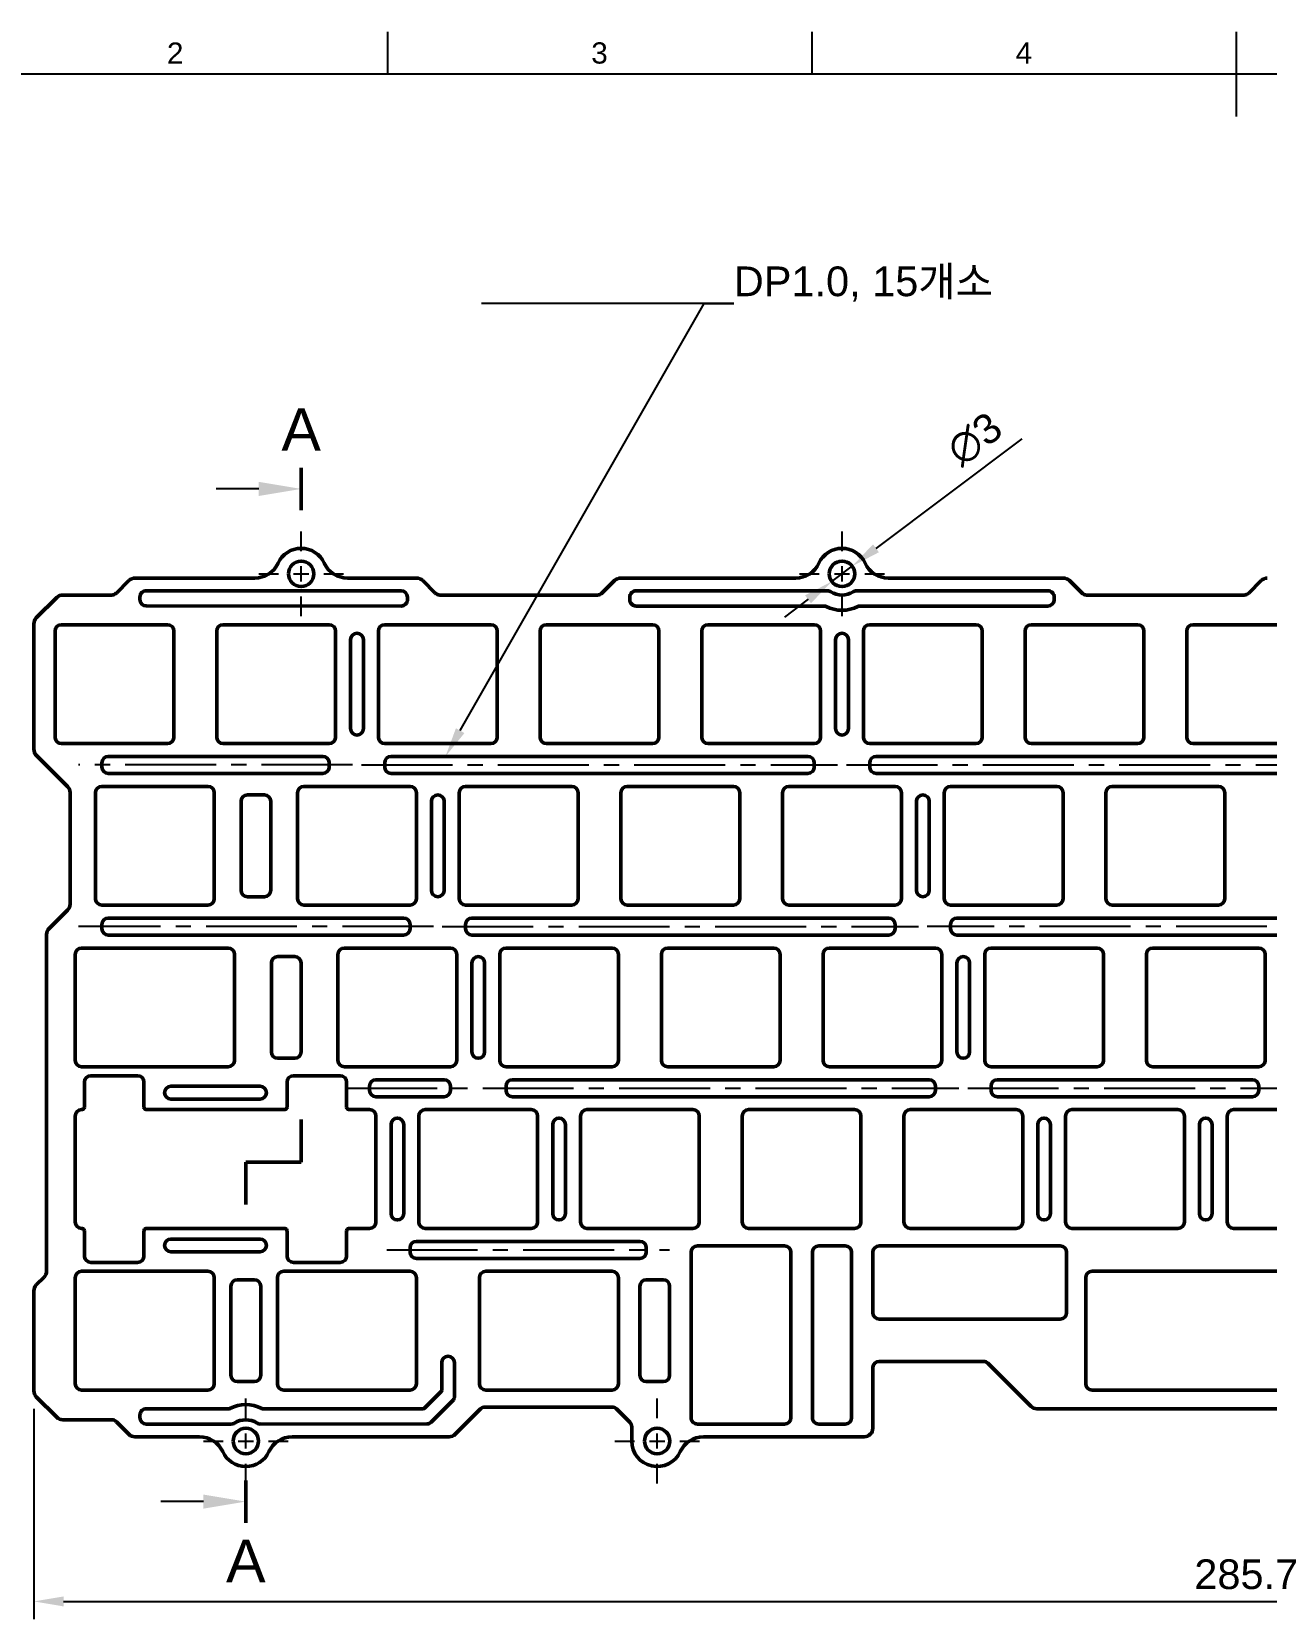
# Model space of a CAD drawing. Header units: millimetres. Extents: x 0 to 420, y 0 to 297.
# Drawn here: x 73.1 to 218.6, y 104.9 to 292 of the extents above; entities that cross this region are included whole.
import ezdxf
from ezdxf import colors
from ezdxf.entities.mleader import LeaderData, LeaderLine
from ezdxf.enums import TextEntityAlignment as Align
from ezdxf.math import Vec2, Vec3

# ---------------------------------------------------------------- set-up
doc = ezdxf.new("R2010")
doc.units = ezdxf.units.MM
doc.header["$LTSCALE"] = 0.75
doc.linetypes.add('CENTER2', pattern=[28.575, 19.05, -3.175, 3.175, -3.175])
for name, color, linetype, lineweight in [('Annotations', 7, 'Continuous', 25), ('Border', 7, 'Continuous', 25), ('Center Lines', 7, 'CENTER2', 25), ('Dimensions', 7, 'Continuous', 25), ('Visible', 7, 'Continuous', 50)]:
    doc.layers.add(name, color=color, linetype=linetype, lineweight=lineweight)
doc.styles.add('FusionTitle', font='arial.ttf')
doc.styles.get("Standard").update_dxf_attribs({"font": 'arial.ttf'})
doc.dimstyles.new('ISO-25', dxfattribs={"dimtxt": 3.5, "dimasz": 3.5, "dimexe": 2.1, "dimexo": 2.1, "dimgap": 1.4, "dimtad": 1, "dimdsep": 46, "dimtxsty": 'Standard', "dimcen": 0, "dimclrd": 256, "dimclre": 256, "dimclrt": 256, "dimazin": 2, "dimtp": 0.1, "dimtm": 0.1, "dimtfac": 0.714286, "dimtmove": 0, "dimatfit": 3, "dimfxl": 1, "dimarcsym": 0})

# ---------------------------------------------------------------- blocks, each defined once
blk = doc.blocks.new('ISO_A3_SHEET')
at = {"layer": 'Border'}
for p, q in [((115, 292), (115, 287)), ((165, 292), (165, 287)), ((215, 292), (215, 282)), ((410, 287), (20, 287))]:
    blk.add_line(p, q, dxfattribs=at)
at = {"layer": 'Border', "style": 'FusionTitle'}
for s, p in [('2', (90, 289.5)), ('3', (140, 289.5)), ('4', (190, 289.5))]:
    blk.add_text(s, height=2.5, dxfattribs=at).set_placement(p, align=Align.MIDDLE)
blk = doc.blocks.new('*U8')
at = {"layer": 'Center Lines', "color": 0, "ltscale": 0.75, "transparency": 16777216}
blk.add_line((16.14375, 0), (-16.14375, 0), dxfattribs=at)
blk = doc.blocks.new('*U9')
at = {"layer": 'Center Lines', "color": 0, "ltscale": 0.75, "transparency": 16777216}
blk.add_line((-28.05, 0), (28.05, 0), dxfattribs=at)
blk = doc.blocks.new('*U10')
at = {"layer": 'Center Lines', "color": 0, "ltscale": 0.75, "transparency": 16777216}
blk.add_line((-37.575, 0), (37.575, 0), dxfattribs=at)
blk = doc.blocks.new('*U15')
at = {"layer": 'Center Lines', "color": 0, "ltscale": 0.75, "transparency": 16777216}
blk.add_line((-18.525, 0), (18.525, 0), dxfattribs=at)
blk = doc.blocks.new('*U16')
at = {"layer": 'Center Lines', "color": 0, "ltscale": 0.75, "transparency": 16777216}
blk.add_line((28.05, 0), (-28.05, 0), dxfattribs=at)
blk = doc.blocks.new('*U17')
at = {"layer": 'Center Lines', "color": 0, "ltscale": 0.75, "transparency": 16777216}
blk.add_line((-28.05, 0), (28.05, 0), dxfattribs=at)
blk = doc.blocks.new('*U18')
at = {"layer": 'Center Lines', "color": 0, "ltscale": 0.75, "transparency": 16777216}
blk.add_line((-28.05, 0), (28.05, 0), dxfattribs=at)
blk = doc.blocks.new('*U19')
at = {"layer": 'Center Lines', "color": 0, "ltscale": 0.75, "transparency": 16777216}
blk.add_line((-7.5125, 0), (7.5125, 0), dxfattribs=at)
blk = doc.blocks.new('*U20')
at = {"layer": 'Center Lines', "color": 0, "ltscale": 0.75, "transparency": 16777216}
blk.add_line((20.90625, 0), (-20.90625, 0), dxfattribs=at)
blk = doc.blocks.new('*U21')
at = {"layer": 'Center Lines', "color": 0, "ltscale": 0.75, "transparency": 16777216}
blk.add_line((-16.67, 0), (16.67, 0), dxfattribs=at)
blk = doc.blocks.new('*U23')
at = {"layer": 'Center Lines', "color": 0, "ltscale": 0.75, "transparency": 16777216}
for p, q in [((0, 2.68), (0, 5)), ((-5, 0), (-2.68, 0)), ((2.68, 0), (5, 0)), ((0, -5), (0, -2.68))]:
    blk.add_line(p, q, dxfattribs=at)
at = {"layer": 'Center Lines', "color": 0, "linetype": 'Continuous', "ltscale": 0.75, "transparency": 16777216}
for p, q in [((-0.89, 0), (0.89, 0)), ((0, -0.89), (0, 0.89))]:
    blk.add_line(p, q, dxfattribs=at)
blk = doc.blocks.new('*U24')
at = {"layer": 'Center Lines', "color": 0, "ltscale": 0.75, "transparency": 16777216}
for p, q in [((0, 2.68), (0, 5)), ((-5, 0), (-2.68, 0)), ((2.68, 0), (5, 0)), ((0, -5), (0, -2.68))]:
    blk.add_line(p, q, dxfattribs=at)
at = {"layer": 'Center Lines', "color": 0, "linetype": 'Continuous', "ltscale": 0.75, "transparency": 16777216}
for p, q in [((-0.89, 0), (0.89, 0)), ((0, -0.89), (0, 0.89))]:
    blk.add_line(p, q, dxfattribs=at)
blk = doc.blocks.new('*U29')
at = {"layer": 'Center Lines', "color": 0, "ltscale": 0.75, "transparency": 16777216}
for p, q in [((0, 2.68), (0, 5)), ((-5, 0), (-2.68, 0)), ((2.68, 0), (5, 0)), ((0, -5), (0, -2.68))]:
    blk.add_line(p, q, dxfattribs=at)
at = {"layer": 'Center Lines', "color": 0, "linetype": 'Continuous', "ltscale": 0.75, "transparency": 16777216}
for p, q in [((-0.89, 0), (0.89, 0)), ((0, -0.89), (0, 0.89))]:
    blk.add_line(p, q, dxfattribs=at)
blk = doc.blocks.new('*U30')
at = {"layer": 'Center Lines', "color": 0, "ltscale": 0.75, "transparency": 16777216}
for p, q in [((0, 2.68), (0, 5)), ((-5, 0), (-2.68, 0)), ((2.68, 0), (5, 0)), ((0, -5), (0, -2.68))]:
    blk.add_line(p, q, dxfattribs=at)
at = {"layer": 'Center Lines', "color": 0, "linetype": 'Continuous', "ltscale": 0.75, "transparency": 16777216}
for p, q in [((-0.89, 0), (0.89, 0)), ((0, -0.89), (0, 0.89))]:
    blk.add_line(p, q, dxfattribs=at)
blk = doc.blocks.new('*D37')
at = {"layer": 'Defpoints', "color": 0, "transparency": 16777216}
for p in [(169.77, 229.02), (167.37, 227.22)]:
    blk.add_point(p, dxfattribs=at)
at = {"layer": 'Dimensions', "lineweight": -2, "transparency": 16777216}
for p, q in [((189.74, 244.04), (172.57, 231.12)), ((167.37, 227.22), (169.77, 229.02)), ((164.57, 225.12), (161.78, 223.01))]:
    blk.add_line(p, q, dxfattribs=at)
at = {"layer": 'Dimensions', "transparency": 16777216}
for points in [[(172.22, 231.59), (172.92, 230.66), (169.77, 229.02)], [(164.22, 225.58), (164.92, 224.65), (167.37, 227.22)]]:
    blk.add_solid(points, dxfattribs=at)
at = {"layer": 'Dimensions', "transparency": 16777216, "insert": (184.21, 243.99), "char_height": 3.5, "attachment_point": 5, "rotation": 36.9326}
blk.add_mtext('∅3', dxfattribs=at)
blk = doc.blocks.new('*D39')
at = {"layer": 'Defpoints', "color": 0, "transparency": 16777216}
for p in [(73.35, 131.83), (359.05, 131.83), (359.05, 107.02)]:
    blk.add_point(p, dxfattribs=at)
at = {"layer": 'Dimensions', "lineweight": -2, "transparency": 16777216}
for p, q in [((73.35, 129.73), (73.35, 104.92)), ((359.05, 129.73), (359.05, 104.92)), ((76.85, 107.02), (355.55, 107.02))]:
    blk.add_line(p, q, dxfattribs=at)
at = {"layer": 'Dimensions', "transparency": 16777216}
for points in [[(76.85, 107.6), (76.85, 106.43), (73.35, 107.02)], [(355.55, 107.6), (355.55, 106.43), (359.05, 107.02)]]:
    blk.add_solid(points, dxfattribs=at)
at = {"layer": 'Dimensions', "transparency": 16777216, "insert": (216.2, 110.2), "char_height": 3.5, "attachment_point": 5}
blk.add_mtext('285.7', dxfattribs=at)

msp = doc.modelspace()

# ---------------------------------------------------------------- linework, layer by layer
at = {"layer": 'Annotations', "linetype": 'Continuous', "lineweight": 50}
for p, q in [((104.845, 240.622), (104.845, 235.622)), ((104.845, 158.794), (104.845, 163.794)), ((98.323, 158.794), (101.584, 158.794)), ((98.323, 158.794), (98.323, 153.794)), ((104.845, 158.794), (101.584, 158.794)), ((98.323, 116.28), (98.323, 121.28))]:
    msp.add_line(p, q, dxfattribs=at)
at = {"layer": 'Annotations'}
for p, q in [((99.845, 238.122), (94.845, 238.122)), ((93.323, 118.78), (88.323, 118.78))]:
    msp.add_line(p, q, dxfattribs=at)
for points in [[(99.845, 238.956), (104.845, 238.122), (99.845, 237.289)], [(93.323, 119.613), (98.323, 118.78), (93.323, 117.947)]]:
    msp.add_solid(points, dxfattribs=at)
at = {"layer": 'Visible'}
for p, q in [((84.552, 227.328, 0.75), (83.065, 225.84, 0.75)), ((99.391, 227.62, 0.75), (85.259, 227.62, 0.75)), ((118.458, 227.62, 0.75), (110.299, 227.62, 0.75)), ((120.652, 225.84, 0.75), (119.165, 227.328, 0.75)), ((141.777, 227.328, 0.75), (140.29, 225.84, 0.75)), ((163.116, 227.62, 0.75), (142.484, 227.62, 0.75)), ((194.656, 227.62, 0.75), (174.024, 227.62, 0.75)), ((196.85, 225.84, 0.75), (195.363, 227.328, 0.75)), ((217.977, 227.328, 0.75), (216.49, 225.84, 0.75)), ((73.638, 222.913, 0.75), (76.052, 225.328, 0.75)), ((82.534, 225.62, 0.75), (76.759, 225.62, 0.75)), ((85.845, 225.377, 0.75), (85.845, 225.078, 0.75)), ((86.595, 226.127, 0.75), (116.622, 226.118, 0.75)), ((117.371, 225.368, 0.75), (117.371, 225.067, 0.75)), ((139.759, 225.62, 0.75), (121.183, 225.62, 0.75)), ((143.571, 225.366, 0.75), (143.571, 225.066, 0.75)), ((144.32, 226.117, 0.75), (166.837, 226.121, 0.75)), ((170.303, 226.121, 0.75), (192.82, 226.117, 0.75)), ((193.57, 225.366, 0.75), (193.57, 225.066, 0.75)), ((215.959, 225.62, 0.75), (197.381, 225.62, 0.75)), ((116.621, 224.318, 0.75), (86.595, 224.328, 0.75)), ((166.557, 224.321, 0.75), (144.321, 224.316, 0.75)), ((192.819, 224.316, 0.75), (170.584, 224.321, 0.75)), ((73.345, 222.206, 0.75), (73.345, 207.435, 0.75)), ((75.845, 208.87, 0.75), (75.845, 221.37, 0.75)), ((76.595, 222.12, 0.75), (89.095, 222.12, 0.75)), ((89.845, 221.37, 0.75), (89.845, 208.87, 0.75)), ((94.895, 208.87, 0.75), (94.895, 221.37, 0.75)), ((95.645, 222.12, 0.75), (108.145, 222.12, 0.75)), ((108.895, 221.37, 0.75), (108.895, 208.87, 0.75)), ((113.945, 208.87, 0.75), (113.945, 221.37, 0.75)), ((114.695, 222.12, 0.75), (127.195, 222.12, 0.75)), ((127.945, 221.37, 0.75), (127.945, 208.87, 0.75)), ((132.995, 208.87, 0.75), (132.995, 221.37, 0.75)), ((133.745, 222.12, 0.75), (146.245, 222.12, 0.75)), ((146.995, 221.37, 0.75), (146.995, 208.87, 0.75)), ((152.045, 208.87, 0.75), (152.045, 221.37, 0.75)), ((152.795, 222.12, 0.75), (165.295, 222.12, 0.75)), ((166.045, 221.37, 0.75), (166.045, 208.87, 0.75)), ((171.095, 208.87, 0.75), (171.095, 221.37, 0.75)), ((171.845, 222.12, 0.75), (184.345, 222.12, 0.75)), ((185.095, 221.37, 0.75), (185.095, 208.87, 0.75)), ((190.145, 208.87, 0.75), (190.145, 221.37, 0.75)), ((190.895, 222.12, 0.75), (203.395, 222.12, 0.75)), ((204.145, 221.37, 0.75), (204.145, 208.87, 0.75)), ((209.195, 208.87, 0.75), (209.195, 221.37, 0.75)), ((209.945, 222.12, 0.75), (222.445, 222.12, 0.75)), ((110.67, 209.87, 0.75), (110.67, 220.37, 0.75)), ((112.17, 220.37, 0.75), (112.17, 209.87, 0.75)), ((167.82, 209.87, 0.75), (167.82, 220.37, 0.75)), ((169.32, 220.37, 0.75), (169.32, 209.87, 0.75)), ((89.095, 208.12, 0.75), (76.595, 208.12, 0.75)), ((108.145, 208.12, 0.75), (95.645, 208.12, 0.75)), ((127.195, 208.12, 0.75), (114.695, 208.12, 0.75)), ((146.245, 208.12, 0.75), (133.745, 208.12, 0.75)), ((165.295, 208.12, 0.75), (152.795, 208.12, 0.75)), ((184.345, 208.12, 0.75), (171.845, 208.12, 0.75)), ((203.395, 208.12, 0.75), (190.895, 208.12, 0.75)), ((222.445, 208.12, 0.75), (209.945, 208.12, 0.75)), ((73.638, 206.728, 0.75), (77.315, 203.051, 0.75)), ((81.358, 205.345, 0.75), (81.358, 205.845, 0.75)), ((82.108, 206.595, 0.75), (107.395, 206.595, 0.75)), ((108.145, 205.845, 0.75), (108.145, 205.345, 0.75)), ((114.695, 205.345, 0.75), (114.695, 205.845, 0.75)), ((115.445, 206.595, 0.75), (164.545, 206.595, 0.75)), ((165.295, 205.845, 0.75), (165.295, 205.345, 0.75)), ((171.845, 205.345, 0.75), (171.845, 205.845, 0.75)), ((172.595, 206.595, 0.75), (240.745, 206.595, 0.75)), ((107.395, 204.595, 0.75), (82.108, 204.595, 0.75)), ((164.545, 204.595, 0.75), (115.445, 204.595, 0.75)), ((240.745, 204.595, 0.75), (172.595, 204.595, 0.75)), ((77.608, 202.344, 0.75), (77.608, 189.197, 0.75)), ((80.608, 189.82, 0.75), (80.608, 202.32, 0.75)), ((81.358, 203.07, 0.75), (93.858, 203.07, 0.75)), ((94.608, 202.32, 0.75), (94.608, 189.82, 0.75)), ((98.514, 202.07, 0.75), (100.514, 202.07, 0.75)), ((104.42, 189.82, 0.75), (104.42, 202.32, 0.75)), ((105.17, 203.07, 0.75), (117.67, 203.07, 0.75)), ((118.42, 202.32, 0.75), (118.42, 189.82, 0.75)), ((123.47, 189.82, 0.75), (123.47, 202.32, 0.75)), ((124.22, 203.07, 0.75), (136.72, 203.07, 0.75)), ((137.47, 202.32, 0.75), (137.47, 189.82, 0.75)), ((142.52, 189.82, 0.75), (142.52, 202.32, 0.75)), ((143.27, 203.07, 0.75), (155.77, 203.07, 0.75)), ((156.52, 202.32, 0.75), (156.52, 189.82, 0.75)), ((161.57, 189.82, 0.75), (161.57, 202.32, 0.75)), ((162.32, 203.07, 0.75), (174.82, 203.07, 0.75)), ((175.57, 202.32, 0.75), (175.57, 189.82, 0.75)), ((180.62, 189.82, 0.75), (180.62, 202.32, 0.75)), ((181.37, 203.07, 0.75), (193.87, 203.07, 0.75)), ((194.62, 202.32, 0.75), (194.62, 189.82, 0.75)), ((199.67, 189.82, 0.75), (199.67, 202.32, 0.75)), ((200.42, 203.07, 0.75), (212.92, 203.07, 0.75)), ((213.67, 202.32, 0.75), (213.67, 189.82, 0.75)), ((97.764, 190.82, 0.75), (97.764, 201.32, 0.75)), ((101.264, 201.32, 0.75), (101.264, 190.82, 0.75)), ((120.195, 190.82, 0.75), (120.195, 201.32, 0.75)), ((121.695, 201.32, 0.75), (121.695, 190.82, 0.75)), ((177.345, 190.82, 0.75), (177.345, 201.32, 0.75)), ((178.845, 201.32, 0.75), (178.845, 190.82, 0.75)), ((93.858, 189.07, 0.75), (81.358, 189.07, 0.75)), ((100.514, 190.07, 0.75), (98.514, 190.07, 0.75)), ((117.67, 189.07, 0.75), (105.17, 189.07, 0.75)), ((136.72, 189.07, 0.75), (124.22, 189.07, 0.75)), ((155.77, 189.07, 0.75), (143.27, 189.07, 0.75)), ((174.82, 189.07, 0.75), (162.32, 189.07, 0.75)), ((193.87, 189.07, 0.75), (181.37, 189.07, 0.75)), ((212.92, 189.07, 0.75), (200.42, 189.07, 0.75)), ((77.315, 188.49, 0.75), (75.138, 186.313, 0.75)), ((82.108, 187.545, 0.75), (116.92, 187.545, 0.75)), ((124.97, 187.545, 0.75), (174.07, 187.545, 0.75)), ((182.12, 187.545, 0.75), (231.22, 187.545, 0.75)), ((74.845, 185.606, 0.75), (74.845, 145.935, 0.75)), ((81.358, 186.295, 0.75), (81.358, 186.795, 0.75)), ((116.92, 185.545, 0.75), (82.108, 185.545, 0.75)), ((117.67, 186.795, 0.75), (117.67, 186.295, 0.75)), ((124.22, 186.295, 0.75), (124.22, 186.795, 0.75)), ((174.07, 185.545, 0.75), (124.97, 185.545, 0.75)), ((174.82, 186.795, 0.75), (174.82, 186.295, 0.75)), ((181.37, 186.295, 0.75), (181.37, 186.795, 0.75)), ((231.22, 185.545, 0.75), (182.12, 185.545, 0.75)), ((78.976, 184.02, 0.75), (96.239, 184.02, 0.75)), ((109.933, 184.02, 0.75), (122.433, 184.02, 0.75)), ((128.983, 184.02, 0.75), (141.483, 184.02, 0.75)), ((148.033, 184.02, 0.75), (160.533, 184.02, 0.75)), ((167.083, 184.02, 0.75), (179.583, 184.02, 0.75)), ((186.133, 184.02, 0.75), (198.633, 184.02, 0.75)), ((205.183, 184.02, 0.75), (217.683, 184.02, 0.75)), ((78.226, 170.77, 0.75), (78.226, 183.27, 0.75)), ((96.989, 183.27, 0.75), (96.989, 170.77, 0.75)), ((101.336, 171.77, 0.75), (101.336, 182.27, 0.75)), ((102.086, 183.02, 0.75), (104.086, 183.02, 0.75)), ((104.836, 182.27, 0.75), (104.836, 171.77, 0.75)), ((109.183, 170.77, 0.75), (109.183, 183.27, 0.75)), ((123.183, 183.27, 0.75), (123.183, 170.77, 0.75)), ((124.958, 171.77, 0.75), (124.958, 182.27, 0.75)), ((126.458, 182.27, 0.75), (126.458, 171.77, 0.75)), ((128.233, 170.77, 0.75), (128.233, 183.27, 0.75)), ((142.233, 183.27, 0.75), (142.233, 170.77, 0.75)), ((147.283, 170.77, 0.75), (147.283, 183.27, 0.75)), ((161.283, 183.27, 0.75), (161.283, 170.77, 0.75)), ((166.333, 170.77, 0.75), (166.333, 183.27, 0.75)), ((180.333, 183.27, 0.75), (180.333, 170.77, 0.75)), ((182.108, 171.77, 0.75), (182.108, 182.27, 0.75)), ((183.608, 182.27, 0.75), (183.608, 171.77, 0.75)), ((185.383, 170.77, 0.75), (185.383, 183.27, 0.75)), ((199.383, 183.27, 0.75), (199.383, 170.77, 0.75)), ((204.433, 170.77, 0.75), (204.433, 183.27, 0.75)), ((218.433, 183.27, 0.75), (218.433, 170.77, 0.75)), ((104.086, 171.02, 0.75), (102.086, 171.02, 0.75)), ((96.239, 170.02, 0.75), (78.976, 170.02, 0.75)), ((80.063, 168.97, 0.75), (85.563, 168.97, 0.75)), ((103.939, 168.97, 0.75), (109.439, 168.97, 0.75)), ((122.433, 170.02, 0.75), (109.933, 170.02, 0.75)), ((113.658, 168.495, 0.75), (121.683, 168.495, 0.75)), ((141.483, 170.02, 0.75), (128.983, 170.02, 0.75)), ((129.733, 168.495, 0.75), (178.833, 168.495, 0.75)), ((160.533, 170.02, 0.75), (148.033, 170.02, 0.75)), ((179.583, 170.02, 0.75), (167.083, 170.02, 0.75)), ((198.633, 170.02, 0.75), (186.133, 170.02, 0.75)), ((186.883, 168.495, 0.75), (216.933, 168.495, 0.75)), ((217.683, 170.02, 0.75), (205.183, 170.02, 0.75)), ((79.313, 165.27, 0.75), (79.313, 168.22, 0.75)), ((86.313, 168.22, 0.75), (86.313, 165.27, 0.75)), ((89.501, 167.72, 0.75), (100.001, 167.72, 0.75)), ((103.189, 165.27, 0.75), (103.189, 168.22, 0.75)), ((110.189, 168.22, 0.75), (110.189, 165.27, 0.75)), ((112.908, 167.245, 0.75), (112.908, 167.745, 0.75)), ((122.433, 167.745, 0.75), (122.433, 167.245, 0.75)), ((128.983, 167.245, 0.75), (128.983, 167.745, 0.75)), ((179.583, 167.745, 0.75), (179.583, 167.245, 0.75)), ((186.133, 167.245, 0.75), (186.133, 167.745, 0.75)), ((217.683, 167.745, 0.75), (217.683, 167.245, 0.75)), ((78.976, 164.97, 0.75), (79.013, 164.97, 0.75)), ((86.613, 164.97, 0.75), (102.889, 164.97, 0.75)), ((100.001, 166.22, 0.75), (89.501, 166.22, 0.75)), ((110.489, 164.97, 0.75), (112.908, 164.97, 0.75)), ((121.683, 166.495, 0.75), (113.658, 166.495, 0.75)), ((119.458, 164.97, 0.75), (131.958, 164.97, 0.75)), ((178.833, 166.495, 0.75), (129.733, 166.495, 0.75)), ((138.508, 164.97, 0.75), (151.008, 164.97, 0.75)), ((157.558, 164.97, 0.75), (170.058, 164.97, 0.75)), ((176.608, 164.97, 0.75), (189.108, 164.97, 0.75)), ((216.933, 166.495, 0.75), (186.883, 166.495, 0.75)), ((195.658, 164.97, 0.75), (208.158, 164.97, 0.75)), ((214.708, 164.97, 0.75), (227.208, 164.97, 0.75)), ((78.226, 151.72, 0.75), (78.226, 164.22, 0.75)), ((113.658, 164.22, 0.75), (113.658, 151.72, 0.75)), ((115.433, 152.72, 0.75), (115.433, 163.22, 0.75)), ((116.933, 163.22, 0.75), (116.933, 152.72, 0.75)), ((118.708, 151.72, 0.75), (118.708, 164.22, 0.75)), ((132.708, 164.22, 0.75), (132.708, 151.72, 0.75)), ((134.483, 152.72, 0.75), (134.483, 163.22, 0.75)), ((135.983, 163.22, 0.75), (135.983, 152.72, 0.75)), ((137.758, 151.72, 0.75), (137.758, 164.22, 0.75)), ((151.758, 164.22, 0.75), (151.758, 151.72, 0.75)), ((156.808, 151.72, 0.75), (156.808, 164.22, 0.75)), ((170.808, 164.22, 0.75), (170.808, 151.72, 0.75)), ((175.858, 151.72, 0.75), (175.858, 164.22, 0.75)), ((189.858, 164.22, 0.75), (189.858, 151.72, 0.75)), ((191.633, 152.72, 0.75), (191.633, 163.22, 0.75)), ((193.133, 163.22, 0.75), (193.133, 152.72, 0.75)), ((194.908, 151.72, 0.75), (194.908, 164.22, 0.75)), ((208.908, 164.22, 0.75), (208.908, 151.72, 0.75)), ((210.683, 152.72, 0.75), (210.683, 163.22, 0.75)), ((212.183, 163.22, 0.75), (212.183, 152.72, 0.75)), ((213.958, 151.72, 0.75), (213.958, 164.22, 0.75)), ((79.013, 150.97, 0.75), (78.976, 150.97, 0.75)), ((79.313, 147.72, 0.75), (79.313, 150.67, 0.75)), ((86.313, 150.67, 0.75), (86.313, 147.72, 0.75)), ((102.889, 150.97, 0.75), (86.613, 150.97, 0.75)), ((89.501, 149.72, 0.75), (100.001, 149.72, 0.75)), ((103.189, 147.72, 0.75), (103.189, 150.67, 0.75)), ((110.189, 150.67, 0.75), (110.189, 147.72, 0.75)), ((112.908, 150.97, 0.75), (110.489, 150.97, 0.75)), ((131.958, 150.97, 0.75), (119.458, 150.97, 0.75)), ((151.008, 150.97, 0.75), (138.508, 150.97, 0.75)), ((170.058, 150.97, 0.75), (157.558, 150.97, 0.75)), ((189.108, 150.97, 0.75), (176.608, 150.97, 0.75)), ((208.158, 150.97, 0.75), (195.658, 150.97, 0.75)), ((227.208, 150.97, 0.75), (214.708, 150.97, 0.75)), ((100.001, 148.22, 0.75), (89.501, 148.22, 0.75)), ((117.67, 148.195, 0.75), (117.67, 148.695, 0.75)), ((118.42, 149.445, 0.75), (144.761, 149.445, 0.75)), ((145.511, 148.695, 0.75), (145.511, 148.195, 0.75)), ((150.789, 128.671, 0.75), (150.789, 148.17, 0.75)), ((151.539, 148.92, 0.75), (161.808, 148.92, 0.75)), ((162.558, 148.17, 0.75), (162.558, 128.676, 0.75)), ((165.076, 148.17, 0.75), (165.076, 128.675, 0.75)), ((168.951, 148.92, 0.75), (165.826, 148.92, 0.75)), ((169.701, 128.676, 0.75), (169.701, 148.17, 0.75)), ((172.201, 141.048, 0.75), (172.201, 148.17, 0.75)), ((172.951, 148.92, 0.75), (194.289, 148.92, 0.75)), ((195.039, 148.17, 0.75), (195.039, 141.048, 0.75)), ((85.563, 146.97, 0.75), (80.063, 146.97, 0.75)), ((109.439, 146.97, 0.75), (103.939, 146.97, 0.75)), ((144.761, 147.445, 0.75), (118.42, 147.445, 0.75)), ((74.552, 145.228, 0.75), (73.638, 144.313, 0.75)), ((78.226, 132.67, 0.75), (78.226, 145.17, 0.75)), ((78.976, 145.92, 0.75), (93.858, 145.92, 0.75)), ((94.608, 145.17, 0.75), (94.608, 132.67, 0.75)), ((96.573, 133.67, 0.75), (96.573, 144.17, 0.75)), ((97.323, 144.92, 0.75), (99.323, 144.92, 0.75)), ((100.073, 144.17, 0.75), (100.073, 133.67, 0.75)), ((102.039, 132.67, 0.75), (102.039, 145.17, 0.75)), ((102.789, 145.92, 0.75), (117.67, 145.92, 0.75)), ((118.42, 145.17, 0.75), (118.42, 132.67, 0.75)), ((125.851, 132.67, 0.75), (125.851, 145.17, 0.75)), ((126.601, 145.92, 0.75), (141.483, 145.92, 0.75)), ((142.233, 145.17, 0.75), (142.233, 132.67, 0.75)), ((144.761, 133.67, 0.75), (144.761, 144.17, 0.75)), ((145.511, 144.92, 0.75), (147.511, 144.92, 0.75)), ((148.261, 144.17, 0.75), (148.261, 133.67, 0.75)), ((197.289, 132.67, 0.75), (197.289, 145.17, 0.75)), ((198.039, 145.92, 0.75), (222.445, 145.92, 0.75)), ((73.345, 143.606, 0.75), (73.345, 131.835, 0.75)), ((194.289, 140.298, 0.75), (172.951, 140.298, 0.75)), ((121.408, 131.923, 0.75), (121.408, 135.17, 0.75)), ((122.908, 135.17, 0.75), (122.908, 131.188, 0.75)), ((172.951, 135.298, 0.75), (185.236, 135.298, 0.75)), ((190.825, 130.019, 0.75), (185.766, 135.079, 0.75)), ((99.323, 132.92, 0.75), (97.323, 132.92, 0.75)), ((147.511, 132.92, 0.75), (145.511, 132.92, 0.75)), ((172.201, 127.42, 0.75), (172.201, 134.548, 0.75)), ((76.052, 128.713, 0.75), (73.638, 131.128, 0.75)), ((93.858, 131.92, 0.75), (78.976, 131.92, 0.75)), ((117.67, 131.92, 0.75), (102.789, 131.92, 0.75)), ((119.423, 129.814, 0.75), (121.32, 131.711, 0.75)), ((141.483, 131.92, 0.75), (126.601, 131.92, 0.75)), ((222.445, 131.92, 0.75), (198.039, 131.92, 0.75)), ((86.595, 129.723, 0.75), (96.31, 129.72, 0.75)), ((100.337, 129.72, 0.75), (119.211, 129.726, 0.75)), ((122.688, 130.658, 0.75), (120.176, 128.146, 0.75)), ((122.986, 126.713, 0.75), (125.973, 129.701, 0.75)), ((126.504, 129.92, 0.75), (141.478, 129.92, 0.75)), ((142.008, 129.701, 0.75), (143.569, 128.14, 0.75)), ((191.532, 129.726, 0.75), (228.952, 129.726, 0.75)), ((76.759, 128.42, 0.75), (82.534, 128.42, 0.75)), ((83.065, 128.201, 0.75), (84.552, 126.713, 0.75)), ((85.845, 128.973, 0.75), (85.845, 128.673, 0.75)), ((96.59, 127.92, 0.75), (86.595, 127.923, 0.75)), ((119.646, 127.927, 0.75), (100.057, 127.92, 0.75)), ((143.789, 127.61, 0.75), (143.789, 125.92, 0.75)), ((161.808, 127.926, 0.75), (151.539, 127.921, 0.75)), ((165.827, 127.925, 0.75), (168.952, 127.926, 0.75)), ((85.259, 126.42, 0.75), (92.869, 126.42, 0.75)), ((103.778, 126.42, 0.75), (122.279, 126.42, 0.75)), ((152.243, 126.42, 0.75), (171.201, 126.42, 0.75))]:
    msp.add_line(p, q, dxfattribs=at)
at = {"layer": 'Visible', "extrusion": (0, 0, -1)}
for centre in [(-104.845, 228.12, -0.75), (-168.57, 228.12, -0.75), (-98.323, 125.92, -0.75), (-146.789, 125.92, -0.75)]:
    msp.add_circle(centre, 1.5, dxfattribs=at)
at = {"layer": 'Visible'}
for centre, radius, start, end in [((104.845, 228.12, 0.75), 3, 24.62432, 155.37568), ((168.57, 228.12, 0.75), 3, 24.62432, 155.37568), ((99.391, 230.62, 0.75), 3, 270, 335.37568), ((110.299, 230.62, 0.75), 3, 204.62432, 270), ((163.116, 230.62, 0.75), 3, 270, 335.37568), ((174.024, 230.62, 0.75), 3, 204.62432, 270), ((82.534, 226.37, 0.75), 0.75, 270, 315), ((86.595, 225.377, 0.75), 0.75, 89.98182, 180), ((86.595, 225.078, 0.75), 0.75, 180, 269.98125), ((116.621, 225.068, 0.75), 0.75, 269.98125, 359.98182), ((116.621, 225.368, 0.75), 0.75, 359.98182, 89.98182), ((121.183, 226.37, 0.75), 0.75, 225, 270), ((139.759, 226.37, 0.75), 0.75, 270, 315), ((144.321, 225.367, 0.75), 0.75, 90.01129, 180.01151), ((144.321, 225.066, 0.75), 0.75, 180.01151, 270.01151), ((166.837, 225.371, 0.75), 0.75, 57.77709, 90.01129), ((168.57, 228.12, 0.75), 2.5, 237.77709, 302.22291), ((170.303, 225.371, 0.75), 0.75, 89.98873, 122.22291), ((192.82, 225.066, 0.75), 0.75, 269.98851, 359.98851), ((192.82, 225.367, 0.75), 0.75, 359.98851, 89.98873), ((197.381, 226.37, 0.75), 0.75, 225, 270), ((215.959, 226.37, 0.75), 0.75, 270, 315), ((76.595, 221.37, 0.75), 0.75, 90, 180), ((89.095, 221.37, 0.75), 0.75, 0, 90), ((95.645, 221.37, 0.75), 0.75, 90, 180), ((108.145, 221.37, 0.75), 0.75, 0, 90), ((111.42, 220.37, 0.75), 0.75, 0, 180), ((114.695, 221.37, 0.75), 0.75, 90, 180), ((127.195, 221.37, 0.75), 0.75, 0, 90), ((133.745, 221.37, 0.75), 0.75, 90, 180), ((146.245, 221.37, 0.75), 0.75, 0, 90), ((152.795, 221.37, 0.75), 0.75, 90, 180), ((165.295, 221.37, 0.75), 0.75, 0, 90), ((168.57, 220.37, 0.75), 0.75, 0, 180), ((171.845, 221.37, 0.75), 0.75, 90, 180), ((184.345, 221.37, 0.75), 0.75, 0, 90), ((190.895, 221.37, 0.75), 0.75, 90, 180), ((203.395, 221.37, 0.75), 0.75, 0, 90), ((209.945, 221.37, 0.75), 0.75, 90, 180), ((111.42, 209.87, 0.75), 0.75, 180, 0), ((168.57, 209.87, 0.75), 0.75, 180, 0), ((76.595, 208.87, 0.75), 0.75, 180, 270), ((89.095, 208.87, 0.75), 0.75, 270, 0), ((95.645, 208.87, 0.75), 0.75, 180, 270), ((108.145, 208.87, 0.75), 0.75, 270, 0), ((114.695, 208.87, 0.75), 0.75, 180, 270), ((127.195, 208.87, 0.75), 0.75, 270, 0), ((133.745, 208.87, 0.75), 0.75, 180, 270), ((146.245, 208.87, 0.75), 0.75, 270, 0), ((152.795, 208.87, 0.75), 0.75, 180, 270), ((165.295, 208.87, 0.75), 0.75, 270, 0), ((171.845, 208.87, 0.75), 0.75, 180, 270), ((184.345, 208.87, 0.75), 0.75, 270, 0), ((190.895, 208.87, 0.75), 0.75, 180, 270), ((203.395, 208.87, 0.75), 0.75, 270, 0), ((209.945, 208.87, 0.75), 0.75, 180, 270), ((82.108, 205.845, 0.75), 0.75, 90, 180), ((107.395, 205.845, 0.75), 0.75, 0, 90), ((115.445, 205.845, 0.75), 0.75, 90, 180), ((164.545, 205.845, 0.75), 0.75, 0, 90), ((172.595, 205.845, 0.75), 0.75, 90, 180), ((82.108, 205.345, 0.75), 0.75, 180, 270), ((107.395, 205.345, 0.75), 0.75, 270, 0), ((115.445, 205.345, 0.75), 0.75, 180, 270), ((164.545, 205.345, 0.75), 0.75, 270, 0), ((172.595, 205.345, 0.75), 0.75, 180, 270), ((81.358, 202.32, 0.75), 0.75, 90, 180), ((93.858, 202.32, 0.75), 0.75, 0, 90), ((98.514, 201.32, 0.75), 0.75, 90, 180), ((100.514, 201.32, 0.75), 0.75, 0, 90), ((105.17, 202.32, 0.75), 0.75, 90, 180), ((117.67, 202.32, 0.75), 0.75, 0, 90), ((120.945, 201.32, 0.75), 0.75, 0, 180), ((124.22, 202.32, 0.75), 0.75, 90, 180), ((136.72, 202.32, 0.75), 0.75, 0, 90), ((143.27, 202.32, 0.75), 0.75, 90, 180), ((155.77, 202.32, 0.75), 0.75, 0, 90), ((162.32, 202.32, 0.75), 0.75, 90, 180), ((174.82, 202.32, 0.75), 0.75, 0, 90), ((178.095, 201.32, 0.75), 0.75, 0, 180), ((181.37, 202.32, 0.75), 0.75, 90, 180), ((193.87, 202.32, 0.75), 0.75, 0, 90), ((200.42, 202.32, 0.75), 0.75, 90, 180), ((212.92, 202.32, 0.75), 0.75, 0, 90), ((76.608, 189.197, 0.75), 1, 315, 0), ((81.358, 189.82, 0.75), 0.75, 180, 270), ((93.858, 189.82, 0.75), 0.75, 270, 0), ((98.514, 190.82, 0.75), 0.75, 180, 270), ((100.514, 190.82, 0.75), 0.75, 270, 0), ((105.17, 189.82, 0.75), 0.75, 180, 270), ((117.67, 189.82, 0.75), 0.75, 270, 0), ((120.945, 190.82, 0.75), 0.75, 180, 0), ((124.22, 189.82, 0.75), 0.75, 180, 270), ((136.72, 189.82, 0.75), 0.75, 270, 0), ((143.27, 189.82, 0.75), 0.75, 180, 270), ((155.77, 189.82, 0.75), 0.75, 270, 0), ((162.32, 189.82, 0.75), 0.75, 180, 270), ((174.82, 189.82, 0.75), 0.75, 270, 0), ((178.095, 190.82, 0.75), 0.75, 180, 0), ((181.37, 189.82, 0.75), 0.75, 180, 270), ((193.87, 189.82, 0.75), 0.75, 270, 0), ((200.42, 189.82, 0.75), 0.75, 180, 270), ((212.92, 189.82, 0.75), 0.75, 270, 0), ((82.108, 186.795, 0.75), 0.75, 90, 180), ((116.92, 186.795, 0.75), 0.75, 0, 90), ((124.97, 186.795, 0.75), 0.75, 90, 180), ((174.07, 186.795, 0.75), 0.75, 0, 90), ((182.12, 186.795, 0.75), 0.75, 90, 180), ((75.845, 185.606, 0.75), 1, 135, 180), ((82.108, 186.295, 0.75), 0.75, 180, 270), ((116.92, 186.295, 0.75), 0.75, 270, 0), ((124.97, 186.295, 0.75), 0.75, 180, 270), ((174.07, 186.295, 0.75), 0.75, 270, 0), ((182.12, 186.295, 0.75), 0.75, 180, 270), ((78.976, 183.27, 0.75), 0.75, 90, 180), ((96.239, 183.27, 0.75), 0.75, 0, 90), ((109.933, 183.27, 0.75), 0.75, 90, 180), ((122.433, 183.27, 0.75), 0.75, 0, 90), ((128.983, 183.27, 0.75), 0.75, 90, 180), ((141.483, 183.27, 0.75), 0.75, 0, 90), ((148.033, 183.27, 0.75), 0.75, 90, 180), ((160.533, 183.27, 0.75), 0.75, 0, 90), ((167.083, 183.27, 0.75), 0.75, 90, 180), ((179.583, 183.27, 0.75), 0.75, 0, 90), ((186.133, 183.27, 0.75), 0.75, 90, 180), ((198.633, 183.27, 0.75), 0.75, 0, 90), ((205.183, 183.27, 0.75), 0.75, 90, 180), ((217.683, 183.27, 0.75), 0.75, 0, 90), ((102.086, 182.27, 0.75), 0.75, 90, 180), ((104.086, 182.27, 0.75), 0.75, 0, 90), ((125.708, 182.27, 0.75), 0.75, 0, 180), ((182.858, 182.27, 0.75), 0.75, 0, 180), ((78.976, 170.77, 0.75), 0.75, 180, 270), ((96.239, 170.77, 0.75), 0.75, 270, 0), ((102.086, 171.77, 0.75), 0.75, 180, 270), ((104.086, 171.77, 0.75), 0.75, 270, 0), ((109.933, 170.77, 0.75), 0.75, 180, 270), ((122.433, 170.77, 0.75), 0.75, 270, 0), ((125.708, 171.77, 0.75), 0.75, 180, 0), ((128.983, 170.77, 0.75), 0.75, 180, 270), ((141.483, 170.77, 0.75), 0.75, 270, 0), ((148.033, 170.77, 0.75), 0.75, 180, 270), ((160.533, 170.77, 0.75), 0.75, 270, 0), ((167.083, 170.77, 0.75), 0.75, 180, 270), ((179.583, 170.77, 0.75), 0.75, 270, 0), ((182.858, 171.77, 0.75), 0.75, 180, 0), ((186.133, 170.77, 0.75), 0.75, 180, 270), ((198.633, 170.77, 0.75), 0.75, 270, 0), ((205.183, 170.77, 0.75), 0.75, 180, 270), ((217.683, 170.77, 0.75), 0.75, 270, 0), ((80.063, 168.22, 0.75), 0.75, 90, 180), ((85.563, 168.22, 0.75), 0.75, 0, 90), ((103.939, 168.22, 0.75), 0.75, 90, 180), ((109.439, 168.22, 0.75), 0.75, 0, 90), ((113.658, 167.745, 0.75), 0.75, 90, 180), ((121.683, 167.745, 0.75), 0.75, 0, 90), ((129.733, 167.745, 0.75), 0.75, 90, 180), ((178.833, 167.745, 0.75), 0.75, 0, 90), ((186.883, 167.745, 0.75), 0.75, 90, 180), ((216.933, 167.745, 0.75), 0.75, 0, 90), ((89.501, 166.97, 0.75), 0.75, 90, 270), ((100.001, 166.97, 0.75), 0.75, 270, 90), ((113.658, 167.245, 0.75), 0.75, 180, 270), ((121.683, 167.245, 0.75), 0.75, 270, 0), ((129.733, 167.245, 0.75), 0.75, 180, 270), ((178.833, 167.245, 0.75), 0.75, 270, 0), ((186.883, 167.245, 0.75), 0.75, 180, 270), ((216.933, 167.245, 0.75), 0.75, 270, 0), ((78.976, 164.22, 0.75), 0.75, 90, 180), ((112.908, 164.22, 0.75), 0.75, 0, 90), ((119.458, 164.22, 0.75), 0.75, 90, 180), ((131.958, 164.22, 0.75), 0.75, 0, 90), ((138.508, 164.22, 0.75), 0.75, 90, 180), ((151.008, 164.22, 0.75), 0.75, 0, 90), ((157.558, 164.22, 0.75), 0.75, 90, 180), ((170.058, 164.22, 0.75), 0.75, 0, 90), ((176.608, 164.22, 0.75), 0.75, 90, 180), ((189.108, 164.22, 0.75), 0.75, 0, 90), ((195.658, 164.22, 0.75), 0.75, 90, 180), ((208.158, 164.22, 0.75), 0.75, 0, 90), ((214.708, 164.22, 0.75), 0.75, 90, 180), ((116.183, 163.22, 0.75), 0.75, 0, 180), ((135.233, 163.22, 0.75), 0.75, 0, 180), ((192.383, 163.22, 0.75), 0.75, 0, 180), ((211.433, 163.22, 0.75), 0.75, 0, 180), ((78.976, 151.72, 0.75), 0.75, 180, 270), ((112.908, 151.72, 0.75), 0.75, 270, 0), ((116.183, 152.72, 0.75), 0.75, 180, 0), ((119.458, 151.72, 0.75), 0.75, 180, 270), ((131.958, 151.72, 0.75), 0.75, 270, 0), ((135.233, 152.72, 0.75), 0.75, 180, 0), ((138.508, 151.72, 0.75), 0.75, 180, 270), ((151.008, 151.72, 0.75), 0.75, 270, 0), ((157.558, 151.72, 0.75), 0.75, 180, 270), ((170.058, 151.72, 0.75), 0.75, 270, 0), ((176.608, 151.72, 0.75), 0.75, 180, 270), ((189.108, 151.72, 0.75), 0.75, 270, 0), ((192.383, 152.72, 0.75), 0.75, 180, 0), ((195.658, 151.72, 0.75), 0.75, 180, 270), ((208.158, 151.72, 0.75), 0.75, 270, 0), ((211.433, 152.72, 0.75), 0.75, 180, 0), ((214.708, 151.72, 0.75), 0.75, 180, 270), ((89.501, 148.97, 0.75), 0.75, 90, 270), ((100.001, 148.97, 0.75), 0.75, 270, 90), ((118.42, 148.695, 0.75), 0.75, 90, 180), ((118.42, 148.195, 0.75), 0.75, 180, 270), ((144.761, 148.695, 0.75), 0.75, 0, 90), ((144.761, 148.195, 0.75), 0.75, 270, 0), ((151.539, 148.17, 0.75), 0.75, 90, 180), ((161.808, 148.17, 0.75), 0.75, 0, 90), ((165.826, 148.17, 0.75), 0.75, 90, 180), ((168.951, 148.17, 0.75), 0.75, 0, 90), ((172.951, 148.17, 0.75), 0.75, 90, 180), ((194.289, 148.17, 0.75), 0.75, 0, 90), ((80.063, 147.72, 0.75), 0.75, 180, 270), ((85.563, 147.72, 0.75), 0.75, 270, 0), ((103.939, 147.72, 0.75), 0.75, 180, 270), ((109.439, 147.72, 0.75), 0.75, 270, 0), ((78.976, 145.17, 0.75), 0.75, 90, 180), ((93.858, 145.17, 0.75), 0.75, 0, 90), ((97.323, 144.17, 0.75), 0.75, 90, 180), ((99.323, 144.17, 0.75), 0.75, 0, 90), ((102.789, 145.17, 0.75), 0.75, 90, 180), ((117.67, 145.17, 0.75), 0.75, 0, 90), ((126.601, 145.17, 0.75), 0.75, 90, 180), ((141.483, 145.17, 0.75), 0.75, 0, 90), ((145.511, 144.17, 0.75), 0.75, 90, 180), ((147.511, 144.17, 0.75), 0.75, 0, 90), ((198.039, 145.17, 0.75), 0.75, 90, 180), ((172.951, 141.048, 0.75), 0.75, 180, 270), ((194.289, 141.048, 0.75), 0.75, 270, 0), ((122.158, 135.17, 0.75), 0.75, 0, 180), ((172.951, 134.548, 0.75), 0.75, 90, 180), ((185.236, 134.548, 0.75), 0.75, 45, 90), ((97.323, 133.67, 0.75), 0.75, 180, 270), ((99.323, 133.67, 0.75), 0.75, 270, 0), ((145.511, 133.67, 0.75), 0.75, 180, 270), ((147.511, 133.67, 0.75), 0.75, 270, 0), ((78.976, 132.67, 0.75), 0.75, 180, 270), ((93.858, 132.67, 0.75), 0.75, 270, 0), ((102.789, 132.67, 0.75), 0.75, 180, 270), ((117.67, 132.67, 0.75), 0.75, 270, 0), ((122.158, 131.188, 0.75), 0.75, 315, 0), ((126.601, 132.67, 0.75), 0.75, 180, 270), ((141.483, 132.67, 0.75), 0.75, 270, 0), ((198.039, 132.67, 0.75), 0.75, 180, 270), ((86.595, 128.973, 0.75), 0.75, 89.98063, 180), ((126.504, 129.17, 0.75), 0.75, 90, 135), ((141.478, 129.17, 0.75), 0.75, 45, 90), ((82.534, 127.67, 0.75), 0.75, 45, 90), ((86.595, 128.673, 0.75), 0.75, 180, 269.98087), ((96.59, 128.67, 0.75), 0.75, 269.98087, 302.2244), ((98.323, 125.92, 0.75), 2.5, 57.77546, 122.2244), ((100.056, 128.67, 0.75), 0.75, 237.77546, 270.01987), ((119.646, 128.677, 0.75), 0.75, 270.01987, 315), ((143.039, 127.61, 0.75), 0.75, 0, 45), ((151.539, 128.671, 0.75), 0.75, 180, 270.0282), ((161.808, 128.676, 0.75), 0.75, 270.0282, 0), ((165.826, 128.675, 0.75), 0.75, 180, 270.01354), ((168.951, 128.676, 0.75), 0.75, 270.01354, 0), ((92.869, 123.42, 0.75), 3, 24.62432, 90), ((103.778, 123.42, 0.75), 3, 90, 155.37568), ((146.789, 125.92, 0.75), 3, 180, 335.37568), ((152.243, 123.42, 0.75), 3, 90, 155.37568), ((98.323, 125.92, 0.75), 3, 204.62432, 335.37568)]:
    msp.add_arc(centre, radius, start, end, dxfattribs=at)
at = {"layer": 'Visible', "extrusion": (0, 0, -1)}
for centre, radius, start, end in [((-85.259, 226.62, -0.75), 1, 45, 90), ((-118.458, 226.62, -0.75), 1, 90, 135), ((-142.484, 226.62, -0.75), 1, 45, 90), ((-194.656, 226.62, -0.75), 1, 90, 135), ((-218.684, 226.62, -0.75), 1, 45, 90), ((-76.759, 224.62, -0.75), 1, 45, 90), ((-74.345, 222.206, -0.75), 1, 0, 45), ((-166.557, 224.021, -0.75), 0.3, 89.98849, 117.91999), ((-168.57, 227.82, -0.75), 4, 242.08002, 297.91999), ((-170.584, 224.021, -0.75), 0.3, 62.08002, 90.01149), ((-74.345, 207.435, -0.75), 1, 315, 0), ((-76.608, 202.344, -0.75), 1, 135, 180), ((-79.013, 165.27, -0.75), 0.3, 180, 270), ((-86.613, 165.27, -0.75), 0.3, 270, 0), ((-102.889, 165.27, -0.75), 0.3, 180, 270), ((-110.489, 165.27, -0.75), 0.3, 270, 0), ((-79.013, 150.67, -0.75), 0.3, 90, 180), ((-86.613, 150.67, -0.75), 0.3, 0, 90), ((-102.889, 150.67, -0.75), 0.3, 90, 180), ((-110.489, 150.67, -0.75), 0.3, 0, 90), ((-73.845, 145.935, -0.75), 1, 180, 225), ((-74.345, 143.606, -0.75), 1, 0, 45), ((-74.345, 131.835, -0.75), 1, 315, 0), ((-121.108, 131.923, -0.75), 0.3, 180, 225), ((-96.31, 130.02, -0.75), 0.3, 242.07982, 270.01937), ((-98.323, 126.22, -0.75), 4, 62.07982, 117.92019), ((-100.337, 130.02, -0.75), 0.3, 269.98013, 297.92019), ((-119.211, 130.026, -0.75), 0.3, 225, 269.98013), ((-191.532, 130.726, -0.75), 1, 270, 315), ((-76.759, 129.42, -0.75), 1, 270, 315), ((-171.201, 127.42, -0.75), 1, 180, 270), ((-85.259, 127.42, -0.75), 1, 270, 315), ((-122.279, 127.42, -0.75), 1, 225, 270)]:
    msp.add_arc(centre, radius, start, end, dxfattribs=at)

# ---------------------------------------------------------------- block references
at = {"layer": 'Border'}
msp.add_blockref('ISO_A3_SHEET', (0, 0), dxfattribs=at)
at = {"layer": 'Center Lines', "ltscale": 0.75}
for name, p in [('*U23', (104.845, 228.12)), ('*U24', (168.57, 228.12)), ('*U8', (94.751, 205.595)), ('*U9', (139.995, 205.595)), ('*U10', (206.67, 205.595)), ('*U20', (99.514, 186.545)), ('*U17', (149.52, 186.545)), ('*U16', (206.67, 186.545)), ('*U19', (117.67, 167.495)), ('*U18', (154.283, 167.495)), ('*U15', (201.908, 167.495)), ('*U21', (131.59, 148.445)), ('*U30', (98.323, 125.92)), ('*U29', (146.789, 125.92))]:
    msp.add_blockref(name, p, dxfattribs=at)

# ---------------------------------------------------------------- texts
at = {"layer": 'Annotations', "char_height": 5, "attachment_point": 5}
for insert in [(104.845, 245.122), (98.323, 111.78)]:
    msp.add_mtext('A', dxfattribs=dict(at, insert=insert))

# ---------------------------------------------------------------- dimensions: what is measured, and where the dimension line sits
at = {"layer": 'Dimensions'}
dim = msp.add_diameter_dim_2p(p1=(167.371, 227.219), p2=(169.769, 229.022), dimstyle='ISO-25', override={"dimlfac": 1, "dimclrd": 256, "dimclre": 256}, dxfattribs=at)
dim.commit()
dim.dimension.update_dxf_attribs({"geometry": '*D37', "text_midpoint": (186.186, 241.362), "dimtype": 163})
dim = msp.add_linear_dim(base=(359.045, 107.017), p1=(73.345, 131.835), p2=(359.045, 131.835), dimstyle='ISO-25', override={"dimlfac": 1, "dimclrd": 256, "dimclre": 256}, dxfattribs=at)
dim.commit()
dim.dimension.update_dxf_attribs({"geometry": '*D39', "text_midpoint": (216.195, 110.204)})

# ---------------------------------------------------------------- leaders
at = {"layer": 'Annotations'}
ml = msp.add_multileader_mtext('Standard', dxfattribs=at)
ml.set_content('DP1.0, 15{\\fGulim|b0|i0|c129|p50;개소}', color=256)
ml.set_leader_properties()
ml.build(insert=Vec2(0, 0))
ml.multileader.update_dxf_attribs({"text_left_attachment_type": 5, "text_right_attachment_type": 5, "dogleg_length": 3.5, "arrow_head_size": 3.5})
ctx = ml.context
ctx.base_point, ctx.char_height, ctx.arrow_head_size, ctx.landing_gap_size, ctx.plane_origin = Vec3(155.822, 259.978), 3.5, 3.5, 0, Vec3(121.846, 206.595)
ctx.left_attachment, ctx.right_attachment = 5, 5
notes = []
notes.append((ctx, [(0, (1, 1, 0), (152.322, 259.978), (1, 0), 3.5, [(0, [(121.846, 206.595)], 0, [])])]))
ctx.mtext.insert, ctx.mtext.flow_direction = Vec3(155.822, 264.337), 5
for ctx, leaders in notes:
    for number, flags, end, landing, length, lines in leaders:
        leader = LeaderData()
        leader.index, (leader.has_last_leader_line, leader.has_dogleg_vector, leader.attachment_direction) = number, flags
        leader.last_leader_point, leader.dogleg_vector, leader.dogleg_length = Vec3(end), Vec3(landing), length
        for number, points, colour, breaks in lines:
            line = LeaderLine()
            line.index, line.vertices, line.color, line.breaks = number, Vec3.list(points), colors.encode_raw_color(colour), breaks
            leader.lines.append(line)
        ctx.leaders.append(leader)

doc.saveas('drawing.dxf')
